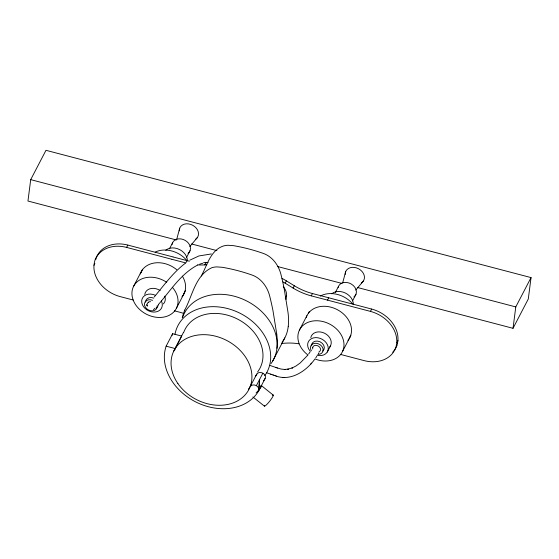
<?xml version="1.0" encoding="UTF-8"?>
<svg xmlns="http://www.w3.org/2000/svg" width="559" height="559" viewBox="0 0 559 559"><rect width="100%" height="100%" fill="white"/><g stroke="black" fill="none" stroke-linecap="round" stroke-linejoin="round"><path stroke-width="0.84" d="M258.95 389.812L259.607 379.442L258.544 391.118L257.154 393.229A51.568 40.583 27.5 0 1 195.196 401.655A51.568 40.583 27.5 0 1 166.142 346.175L172.626 333.709L181.71 336.092L175.219 348.557A42.191 33.205 27.5 0 0 174.548 350.472M357.802 287.585L513.022 328.315L528.29 298.988L531.05 277.592L45.978 150.308L30.71 179.635L27.95 201.03L176.427 239.986M285.991 299.428L286.467 295.725A13.13 10.335 27.5 0 0 284.384 288.178A49.234 38.746 27.5 0 0 283.245 286.606M513.022 328.315L515.782 306.919L531.05 277.592M133.287 300.043L120.262 296.626A30.808 24.247 27.5 0 1 93.982 265.273L94.178 263.897A40.709 32.038 27.5 0 1 95.051 259.956L95.149 259.725A17.727 13.947 27.5 0 1 95.666 258.482L97.615 255.372A30.808 24.247 27.5 0 1 126.62 247.413L171.732 259.25M282.009 278.396A53.573 42.163 27.5 0 1 286.348 280.849L294.293 285.74A53.573 42.163 27.5 0 0 312.467 293.531L371.644 309.057A30.808 24.247 27.5 0 1 397.924 340.417L396.52 344.12A40.702 32.031 27.5 0 1 395.653 348.054L395.548 348.278A17.762 13.982 27.5 0 1 395.031 349.529L393.082 352.645A30.808 24.247 27.5 0 1 364.077 360.604L340.606 354.441M397.924 340.417L397.735 341.794M176.693 239.455L179.705 228.17M342.639 283.001L345.651 271.716M396.841 345.721L396.764 345.951A17.762 13.982 27.5 0 1 396.247 347.202L394.291 350.318A30.808 24.247 27.5 0 1 392.704 352.233M184.756 310.056C192.485 295.613 195.573 274.916 211.945 267.684A20.956 16.491 27.5 0 1 216.829 266.902L222.223 267.286A149.428 117.593 27.5 0 1 251.494 274.846C261.381 278.082 267.859 287.48 270.004 297.318A370.931 291.896 27.5 0 1 272.974 310.671L276.754 334.072M201.296 275.999C207.165 265.364 210.408 250.432 223.202 246.058A20.956 16.491 27.5 0 1 228.086 245.275L233.48 245.66A149.428 117.593 27.5 0 1 262.758 253.22C272.638 256.455 279.116 265.846 281.261 275.692A370.931 291.896 27.5 0 1 284.231 289.045L288.011 312.446A84.36 66.388 27.5 0 1 288.227 326.715M93.982 265.266L94.89 263.527M126.62 247.413L127.829 245.08L172.941 256.916M133.433 286.634L140.973 272.156M169.426 248.874L172.472 243.011M186.615 257.315L190.046 250.718M189.389 261.186A53.573 42.163 27.5 0 1 187.006 260.613L185.798 262.94L171.927 259.299M176.532 308.044L184.072 293.566M197.704 264.875A53.573 42.163 27.5 0 0 204.727 264.882L205.936 262.555L208.095 262.423M173.667 351.269L183.527 332.326M396.715 342.751A30.808 24.247 27.5 0 0 370.435 311.391L311.258 295.858A53.573 42.163 27.5 0 1 293.084 288.067L285.139 283.175L286.348 280.849M285.258 298.045L286.467 295.725M293.084 288.067L294.293 285.74M249.028 388.533L256.895 374.006A4.87 3.836 27.5 0 1 261.263 372.615L262.849 373.209A4.682 3.682 27.5 0 1 265.057 378.667M263.645 380.763L265.036 378.653L258.544 391.118A4.682 3.682 27.5 0 0 256.35 385.696L262.849 373.209M311.258 295.858L312.467 293.531M299.386 330.166L306.926 315.688M327.497 300.12L328.706 297.793M335.365 292.42L338.419 286.557M352.561 300.861L355.992 294.258M342.471 351.597L350.011 337.126M370.435 311.384L371.644 309.057M272.785 360.904L284.817 337.888M327.274 352.065L330.642 345.644M318.434 353.735L318.93 352.89M256.895 374.006L255.246 376.431M310.175 351.786L308.638 353.994M316.827 356.272L315.723 357.893M248.888 388.715L248.482 389.239M314.577 359.458C305.717 371.7 289.716 382.056 274.413 375.431M307.569 355.412L300.169 363.001L296.025 365.977L291.917 368.074L292.518 367.815L287.668 369.247L288.332 369.122L284.335 369.457L284.999 369.492L280.988 369.045L276.984 367.864M154.242 296.997C163.997 285.237 173.024 272.575 185.315 263.268M189.857 246.484L197.341 237.589M355.803 290.03L363.287 281.135M158.4 304.522C170.586 290.526 180.906 273.714 197.83 264.952M310.636 364.154L310.979 363.776M311.258 363.462L311.58 363.112M153.459 309.63L155.018 308.247M189.913 260.117L198.927 255.945L211.365 253.947M199.612 264.197L202.861 263.226M204.727 264.882L206.886 264.749M281.652 343.401L285.97 343.135A53.573 42.163 27.5 0 1 298.939 343.813M282.512 377.374L283.154 377.409M284.049 377.451L284.713 377.479M30.71 179.635L515.782 306.919M191.611 243.976L216.92 250.614M277.655 266.552L341.773 283.378M173.136 256.972L187.006 260.613M174.366 310.825L179.446 312.153A53.573 42.163 27.5 0 1 182.989 313.194M166.142 346.175L175.219 348.557M275.517 367.361L277.453 368.025M266.671 372.748L271.073 374.285M272.932 374.928L274.881 375.592M275.873 375.921L276.363 376.088M275.971 367.515L269.683 365.334M270.647 374.139L273.386 375.082M256.364 385.668L254.778 385.074A4.87 3.836 27.5 0 0 250.411 386.472M252.892 396.96L264.47 406.169M261.116 385.382L273.33 395.185M331.718 293.803A12.78 10.055 27.5 0 1 345.42 293.056A12.78 10.055 27.5 0 1 353.344 304.459M338.146 287.466A9.608 7.56 27.5 0 1 351.332 284.056A9.608 7.56 27.5 0 1 353.945 296.927M345.217 274.399A10.048 7.903 27.5 0 1 358.529 268.753A10.048 7.903 27.5 0 1 361.394 282.896M165.771 250.257A12.78 10.055 27.5 0 1 179.481 249.51A12.78 10.055 27.5 0 1 187.398 260.913M172.109 244.458A9.608 7.56 27.5 0 1 185.092 240.342A9.608 7.56 27.5 0 1 187.999 253.381M179.271 230.853A10.048 7.903 27.5 0 1 192.582 225.207A10.048 7.903 27.5 0 1 195.454 239.357M161.397 301.001A10.768 8.476 27.5 0 1 153.816 312.09A10.768 8.476 27.5 0 1 141.707 300.672A10.768 8.476 27.5 0 1 155.29 295.25M164.751 296.13A10.768 8.476 27.5 0 1 163.368 303.921M144.746 294.474A10.768 8.476 27.5 0 1 160.188 290.582M172.375 287.305A24.065 18.936 27.5 0 1 161.81 317.365A24.065 18.936 27.5 0 1 132.078 291.155A24.065 18.936 27.5 0 1 166.715 282.316M182.339 276.118A24.065 18.936 27.5 0 1 181.982 296.773M140.239 273.966A24.065 18.936 27.5 0 1 176.756 269.731M155.22 252.088A23.953 18.845 27.5 0 1 186.923 260.592M185.42 290.666A23.953 18.845 27.5 0 1 183.82 293.461M141.238 272.806A23.953 18.845 27.5 0 1 142.608 269.249M307.988 355.035A24.065 18.936 27.5 0 1 308.638 322.082A24.065 18.936 27.5 0 1 343.743 341.815A24.065 18.936 27.5 0 1 314.92 358.934M306.199 317.477A24.065 18.936 27.5 0 1 337.741 309.896A24.065 18.936 27.5 0 1 347.964 340.277M311.391 350.849A6.666 5.248 27.5 0 1 314.116 343.415A6.666 5.248 27.5 0 1 322.892 348.257A6.666 5.248 27.5 0 1 317.854 354.413M311.573 345.867A6.666 5.248 27.5 0 1 320.014 341.794A6.666 5.248 27.5 0 1 322.753 351.038M310.161 351.101A10.768 8.476 27.5 0 1 313.466 337.895A10.768 8.476 27.5 0 1 328.098 346.755A10.768 8.476 27.5 0 1 317.044 355.272M310.776 337.58A10.768 8.476 27.5 0 1 324.59 333.234A10.768 8.476 27.5 0 1 329.761 346.964M320.314 296.074A23.953 18.845 27.5 0 1 352.666 303.9M350.891 335.197A23.953 18.845 27.5 0 1 350.018 336.651M308.463 312.963A23.953 18.845 27.5 0 1 309.344 311.51M183.799 332.207A42.191 33.205 27.5 0 1 238.553 319.615A42.191 33.205 27.5 0 1 257.587 371.959M182.639 317.316A50.233 39.528 27.5 0 1 247.33 301.301A50.233 39.528 27.5 0 1 271.073 363.511M276.726 334.065A84.36 66.388 27.5 0 1 276.971 348.341M174.988 334.219A50.233 39.528 27.5 0 1 238.008 312.278A50.233 39.528 27.5 0 1 264.868 375.564M288.192 326.708A50.233 39.528 27.5 0 1 282.002 342.332M182.248 317.785A87.274 68.68 27.5 0 1 184.791 310.077M260.557 386.136A7.078 0.887 -47.6 0 1 260.927 387.191A7.078 0.887 -47.6 0 1 256.106 392.935M272.464 395.297A7.099 1.055 -51.5 0 1 269.934 400.894A7.099 1.055 -51.5 0 1 264.379 405.652M172.109 335.351A51.568 40.583 27.5 0 1 172.626 333.709M205.936 262.555A53.573 42.163 27.5 0 1 203.616 262.646M127.829 245.08A30.808 24.247 27.5 0 0 98.831 253.038L96.875 256.155A17.727 13.947 27.5 0 0 96.358 257.399L96.281 257.636A40.709 32.038 27.5 0 0 95.743 259.656M397.715 341.787A40.702 32.031 27.5 0 1 396.862 345.728M282.987 281.911A53.573 42.163 27.5 0 1 285.139 283.175M157.177 305.668A6.666 5.248 27.5 0 1 150.797 310.755A6.666 5.248 27.5 0 1 144.522 303.439A6.666 5.248 27.5 0 1 152.607 300.337M158.372 304.543A6.666 5.248 27.5 0 1 156.094 307.967M147.464 306.157A6.666 5.248 27.5 0 1 146.402 304.76M145.613 302.153A6.666 5.248 27.5 0 1 153.76 298.115M312.677 347.384A4.158 3.27 27.5 0 1 318.728 346.321A4.158 3.27 27.5 0 1 318.972 351.946M312.844 347.439A4.346 3.417 27.5 0 0 312.733 347.908A4.074 3.207 27.5 0 0 312.719 348.991M148.582 302.098A4.074 3.207 27.5 0 1 150.574 301.692M147.234 305.584A4.158 3.27 27.5 0 1 148.666 302.188M177.916 383.593A42.191 33.205 27.5 0 0 247.805 391.377A42.191 33.205 27.5 0 0 208.731 334.946A42.191 33.205 27.5 0 0 177.916 383.593"/></g></svg>
